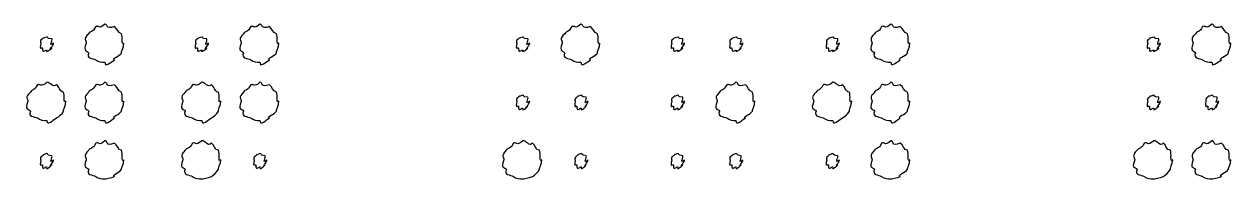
# Model space of a CAD drawing. Header units: millimetres. Extents: x -178 to -32, y 41 to 266.
# Drawn here: x -178.09 to -156.42, y 182.18 to 184.95 of the extents above; entities that cross this region are included whole.
import ezdxf

# ---------------------------------------------------------------- set-up
doc = ezdxf.new("R2010")
doc.units = ezdxf.units.MM
doc.layers.get('0').update_dxf_attribs({"linetype": 'CONTINUOUS'})

msp = doc.modelspace()

# ---------------------------------------------------------------- linework, layer by layer
at = {"color": 0}
for p, q in [((-176.642, 184.949), (-176.642, 184.949)), ((-173.86, 184.949), (-173.86, 184.949)), ((-168.094, 184.949), (-168.094, 184.949)), ((-162.53, 184.949), (-162.53, 184.949)), ((-156.765, 184.949), (-156.765, 184.949)), ((-177.684, 184.718), (-177.684, 184.718)), ((-174.902, 184.718), (-174.902, 184.718)), ((-169.136, 184.718), (-169.136, 184.718)), ((-166.353, 184.718), (-166.353, 184.718)), ((-165.306, 184.718), (-165.306, 184.718)), ((-163.571, 184.718), (-163.571, 184.718)), ((-157.807, 184.718), (-157.807, 184.718)), ((-177.684, 183.908), (-177.684, 183.908)), ((-176.642, 183.908), (-176.642, 183.908)), ((-174.902, 183.908), (-174.902, 183.908)), ((-173.86, 183.908), (-173.86, 183.908)), ((-165.312, 183.908), (-165.312, 183.908)), ((-163.571, 183.908), (-163.571, 183.908)), ((-162.53, 183.908), (-162.53, 183.908)), ((-169.136, 183.676), (-169.136, 183.676)), ((-168.088, 183.676), (-168.088, 183.676)), ((-166.353, 183.676), (-166.353, 183.676)), ((-157.807, 183.676), (-157.807, 183.676)), ((-156.76, 183.676), (-156.76, 183.676)), ((-176.642, 182.86), (-176.642, 182.86)), ((-174.902, 182.86), (-174.902, 182.86)), ((-169.136, 182.86), (-169.136, 182.86)), ((-162.53, 182.86), (-162.53, 182.86)), ((-157.807, 182.86), (-157.807, 182.86)), ((-156.765, 182.86), (-156.765, 182.86)), ((-177.684, 182.629), (-177.684, 182.629)), ((-173.854, 182.629), (-173.854, 182.629)), ((-168.088, 182.629), (-168.088, 182.629)), ((-166.353, 182.629), (-166.353, 182.629)), ((-165.306, 182.629), (-165.306, 182.629)), ((-163.571, 182.629), (-163.571, 182.629))]:
    msp.add_line(p, q, dxfattribs=at)
for points in [[(-176.807, 184.905), (-176.865, 184.79), (-176.904, 184.834), (-176.934, 184.778)], [(-176.642, 184.949), (-176.755, 184.847), (-176.752, 184.934), (-176.807, 184.905)], [(-176.471, 184.905), (-176.642, 184.847), (-176.583, 184.949), (-176.642, 184.949)], [(-176.344, 184.778), (-176.413, 184.79), (-176.416, 184.875), (-176.471, 184.905)], [(-174.025, 184.905), (-174.083, 184.79), (-174.122, 184.834), (-174.152, 184.778)], [(-173.86, 184.949), (-173.973, 184.847), (-173.97, 184.934), (-174.025, 184.905)], [(-173.689, 184.905), (-173.86, 184.847), (-173.801, 184.949), (-173.86, 184.949)], [(-173.562, 184.778), (-173.631, 184.79), (-173.634, 184.875), (-173.689, 184.905)], [(-168.259, 184.905), (-168.317, 184.79), (-168.356, 184.834), (-168.386, 184.778)], [(-168.094, 184.949), (-168.207, 184.847), (-168.204, 184.934), (-168.259, 184.905)], [(-167.923, 184.905), (-168.094, 184.847), (-168.035, 184.949), (-168.094, 184.949)], [(-167.796, 184.778), (-167.865, 184.79), (-167.868, 184.875), (-167.923, 184.905)], [(-162.695, 184.905), (-162.753, 184.79), (-162.791, 184.834), (-162.822, 184.778)], [(-162.53, 184.949), (-162.643, 184.847), (-162.64, 184.934), (-162.695, 184.905)], [(-162.359, 184.905), (-162.53, 184.847), (-162.47, 184.949), (-162.53, 184.949)], [(-162.232, 184.778), (-162.301, 184.79), (-162.304, 184.875), (-162.359, 184.905)], [(-156.931, 184.905), (-156.989, 184.79), (-157.027, 184.834), (-157.057, 184.778)], [(-156.765, 184.949), (-156.878, 184.847), (-156.875, 184.934), (-156.931, 184.905)], [(-156.594, 184.905), (-156.765, 184.847), (-156.706, 184.949), (-156.765, 184.949)], [(-156.468, 184.778), (-156.536, 184.79), (-156.539, 184.875), (-156.594, 184.905)], [(-177.761, 184.685), (-177.822, 184.649), (-177.794, 184.636), (-177.794, 184.608)], [(-177.684, 184.718), (-177.777, 184.693), (-177.739, 184.707), (-177.761, 184.685)], [(-177.596, 184.685), (-177.711, 184.693), (-177.647, 184.718), (-177.684, 184.718)], [(-177.563, 184.608), (-177.667, 184.532), (-177.574, 184.663), (-177.596, 184.685)], [(-176.934, 184.778), (-177.042, 184.679), (-176.978, 184.665), (-176.978, 184.608)], [(-176.3, 184.608), (-176.355, 184.561), (-176.314, 184.723), (-176.344, 184.778)], [(-174.979, 184.685), (-175.04, 184.649), (-175.012, 184.636), (-175.012, 184.608)], [(-174.902, 184.718), (-174.995, 184.693), (-174.957, 184.707), (-174.979, 184.685)], [(-174.813, 184.685), (-174.929, 184.693), (-174.864, 184.718), (-174.902, 184.718)], [(-174.78, 184.608), (-174.885, 184.532), (-174.791, 184.663), (-174.813, 184.685)], [(-174.152, 184.778), (-174.26, 184.679), (-174.196, 184.665), (-174.196, 184.608)], [(-173.518, 184.608), (-173.573, 184.561), (-173.532, 184.723), (-173.562, 184.778)], [(-169.213, 184.685), (-169.274, 184.649), (-169.246, 184.636), (-169.246, 184.608)], [(-169.136, 184.718), (-169.23, 184.693), (-169.191, 184.707), (-169.213, 184.685)], [(-169.048, 184.685), (-169.163, 184.693), (-169.099, 184.718), (-169.136, 184.718)], [(-169.014, 184.608), (-169.119, 184.532), (-169.026, 184.663), (-169.048, 184.685)], [(-168.386, 184.778), (-168.494, 184.679), (-168.43, 184.665), (-168.43, 184.608)], [(-167.752, 184.608), (-167.808, 184.561), (-167.766, 184.723), (-167.796, 184.778)], [(-166.431, 184.685), (-166.491, 184.649), (-166.464, 184.636), (-166.464, 184.608)], [(-166.353, 184.718), (-166.447, 184.693), (-166.409, 184.707), (-166.431, 184.685)], [(-166.265, 184.685), (-166.381, 184.693), (-166.316, 184.718), (-166.353, 184.718)], [(-166.232, 184.608), (-166.337, 184.532), (-166.243, 184.663), (-166.265, 184.685)], [(-165.383, 184.685), (-165.44, 184.649), (-165.416, 184.636), (-165.416, 184.608)], [(-165.306, 184.718), (-165.396, 184.693), (-165.361, 184.707), (-165.383, 184.685)], [(-165.218, 184.685), (-165.33, 184.693), (-165.269, 184.718), (-165.306, 184.718)], [(-165.185, 184.608), (-165.286, 184.532), (-165.196, 184.663), (-165.218, 184.685)], [(-163.648, 184.685), (-163.709, 184.649), (-163.681, 184.636), (-163.681, 184.608)], [(-163.571, 184.718), (-163.665, 184.693), (-163.626, 184.707), (-163.648, 184.685)], [(-163.483, 184.685), (-163.599, 184.693), (-163.534, 184.718), (-163.571, 184.718)], [(-163.45, 184.608), (-163.555, 184.532), (-163.461, 184.663), (-163.483, 184.685)], [(-162.822, 184.778), (-162.929, 184.679), (-162.866, 184.665), (-162.866, 184.608)], [(-162.188, 184.608), (-162.243, 184.561), (-162.202, 184.723), (-162.232, 184.778)], [(-157.884, 184.685), (-157.945, 184.649), (-157.917, 184.636), (-157.917, 184.608)], [(-157.807, 184.718), (-157.901, 184.693), (-157.862, 184.707), (-157.884, 184.685)], [(-157.719, 184.685), (-157.835, 184.693), (-157.77, 184.718), (-157.807, 184.718)], [(-157.686, 184.608), (-157.79, 184.532), (-157.697, 184.663), (-157.719, 184.685)], [(-157.057, 184.778), (-157.165, 184.679), (-157.101, 184.665), (-157.101, 184.608)], [(-156.423, 184.608), (-156.478, 184.561), (-156.437, 184.723), (-156.468, 184.778)], [(-177.794, 184.608), (-177.822, 184.466), (-177.783, 184.541), (-177.761, 184.519)], [(-177.761, 184.519), (-177.777, 184.422), (-177.713, 184.486), (-177.684, 184.486)], [(-177.684, 184.486), (-177.711, 184.422), (-177.618, 184.497), (-177.596, 184.519)], [(-177.596, 184.519), (-177.667, 184.466), (-177.563, 184.57), (-177.563, 184.608)], [(-176.978, 184.608), (-177.042, 184.439), (-176.963, 184.486), (-176.934, 184.431)], [(-176.934, 184.431), (-176.984, 184.333), (-176.863, 184.339), (-176.807, 184.31)], [(-176.471, 184.31), (-176.532, 184.333), (-176.373, 184.379), (-176.344, 184.431)], [(-176.344, 184.431), (-176.355, 184.439), (-176.3, 184.544), (-176.3, 184.608)], [(-175.012, 184.608), (-175.04, 184.466), (-175.001, 184.541), (-174.979, 184.519)], [(-174.979, 184.519), (-174.995, 184.422), (-174.931, 184.486), (-174.902, 184.486)], [(-174.902, 184.486), (-174.929, 184.422), (-174.835, 184.497), (-174.813, 184.519)], [(-174.813, 184.519), (-174.885, 184.466), (-174.78, 184.57), (-174.78, 184.608)], [(-174.196, 184.608), (-174.26, 184.439), (-174.181, 184.486), (-174.152, 184.431)], [(-174.152, 184.431), (-174.202, 184.333), (-174.08, 184.339), (-174.025, 184.31)], [(-173.689, 184.31), (-173.749, 184.333), (-173.591, 184.379), (-173.562, 184.431)], [(-173.562, 184.431), (-173.573, 184.439), (-173.518, 184.544), (-173.518, 184.608)], [(-169.246, 184.608), (-169.274, 184.466), (-169.235, 184.541), (-169.213, 184.519)], [(-169.213, 184.519), (-169.23, 184.422), (-169.165, 184.486), (-169.136, 184.486)], [(-169.136, 184.486), (-169.163, 184.422), (-169.07, 184.497), (-169.048, 184.519)], [(-169.048, 184.519), (-169.119, 184.466), (-169.014, 184.57), (-169.014, 184.608)], [(-168.43, 184.608), (-168.494, 184.439), (-168.415, 184.486), (-168.386, 184.431)], [(-168.386, 184.431), (-168.436, 184.333), (-168.315, 184.339), (-168.259, 184.31)], [(-167.923, 184.31), (-167.984, 184.333), (-167.825, 184.379), (-167.796, 184.431)], [(-167.796, 184.431), (-167.808, 184.439), (-167.752, 184.544), (-167.752, 184.608)], [(-166.464, 184.608), (-166.491, 184.466), (-166.453, 184.541), (-166.431, 184.519)], [(-166.431, 184.519), (-166.447, 184.422), (-166.382, 184.486), (-166.353, 184.486)], [(-166.353, 184.486), (-166.381, 184.422), (-166.287, 184.497), (-166.265, 184.519)], [(-166.265, 184.519), (-166.337, 184.466), (-166.232, 184.57), (-166.232, 184.608)], [(-165.416, 184.608), (-165.44, 184.466), (-165.406, 184.541), (-165.383, 184.519)], [(-165.383, 184.519), (-165.396, 184.422), (-165.335, 184.486), (-165.306, 184.486)], [(-165.306, 184.486), (-165.33, 184.422), (-165.24, 184.497), (-165.218, 184.519)], [(-165.218, 184.519), (-165.286, 184.466), (-165.185, 184.57), (-165.185, 184.608)], [(-163.681, 184.608), (-163.709, 184.466), (-163.671, 184.541), (-163.648, 184.519)], [(-163.648, 184.519), (-163.665, 184.422), (-163.6, 184.486), (-163.571, 184.486)], [(-163.571, 184.486), (-163.599, 184.422), (-163.505, 184.497), (-163.483, 184.519)], [(-163.483, 184.519), (-163.555, 184.466), (-163.45, 184.57), (-163.45, 184.608)], [(-162.866, 184.608), (-162.929, 184.439), (-162.851, 184.486), (-162.822, 184.431)], [(-162.822, 184.431), (-162.871, 184.333), (-162.75, 184.339), (-162.695, 184.31)], [(-162.359, 184.31), (-162.419, 184.333), (-162.261, 184.379), (-162.232, 184.431)], [(-162.232, 184.431), (-162.243, 184.439), (-162.188, 184.544), (-162.188, 184.608)], [(-157.917, 184.608), (-157.945, 184.466), (-157.906, 184.541), (-157.884, 184.519)], [(-157.884, 184.519), (-157.901, 184.422), (-157.836, 184.486), (-157.807, 184.486)], [(-157.807, 184.486), (-157.835, 184.422), (-157.741, 184.497), (-157.719, 184.519)], [(-157.719, 184.519), (-157.79, 184.466), (-157.686, 184.57), (-157.686, 184.608)], [(-157.101, 184.608), (-157.165, 184.439), (-157.086, 184.486), (-157.057, 184.431)], [(-157.057, 184.431), (-157.107, 184.333), (-156.986, 184.339), (-156.931, 184.31)], [(-156.594, 184.31), (-156.655, 184.333), (-156.496, 184.379), (-156.468, 184.431)], [(-156.468, 184.431), (-156.478, 184.439), (-156.423, 184.544), (-156.423, 184.608)], [(-176.807, 184.31), (-176.755, 184.274), (-176.697, 184.266), (-176.642, 184.266)], [(-176.642, 184.266), (-176.642, 184.157), (-176.526, 184.279), (-176.471, 184.31)], [(-174.025, 184.31), (-173.973, 184.274), (-173.915, 184.266), (-173.86, 184.266)], [(-173.86, 184.266), (-173.86, 184.157), (-173.744, 184.279), (-173.689, 184.31)], [(-168.259, 184.31), (-168.207, 184.274), (-168.149, 184.266), (-168.094, 184.266)], [(-168.094, 184.266), (-168.094, 184.157), (-167.978, 184.279), (-167.923, 184.31)], [(-162.695, 184.31), (-162.643, 184.274), (-162.585, 184.266), (-162.53, 184.266)], [(-162.53, 184.266), (-162.53, 184.157), (-162.414, 184.279), (-162.359, 184.31)], [(-156.931, 184.31), (-156.878, 184.274), (-156.82, 184.266), (-156.765, 184.266)], [(-156.765, 184.266), (-156.765, 184.157), (-156.65, 184.279), (-156.594, 184.31)], [(-177.855, 183.864), (-177.917, 183.742), (-177.951, 183.789), (-177.981, 183.731)], [(-177.684, 183.908), (-177.806, 183.8), (-177.8, 183.892), (-177.855, 183.864)], [(-177.513, 183.864), (-177.571, 183.8), (-177.625, 183.908), (-177.684, 183.908)], [(-177.386, 183.731), (-177.465, 183.742), (-177.461, 183.833), (-177.513, 183.864)], [(-176.807, 183.864), (-176.865, 183.742), (-176.904, 183.789), (-176.934, 183.731)], [(-176.642, 183.908), (-176.755, 183.8), (-176.752, 183.892), (-176.807, 183.864)], [(-176.471, 183.864), (-176.642, 183.8), (-176.583, 183.908), (-176.642, 183.908)], [(-176.344, 183.731), (-176.413, 183.742), (-176.416, 183.833), (-176.471, 183.864)], [(-175.072, 183.864), (-175.134, 183.742), (-175.169, 183.789), (-175.199, 183.731)], [(-174.902, 183.908), (-175.024, 183.8), (-175.017, 183.892), (-175.072, 183.864)], [(-174.731, 183.864), (-174.789, 183.8), (-174.842, 183.908), (-174.902, 183.908)], [(-174.604, 183.731), (-174.683, 183.742), (-174.678, 183.833), (-174.731, 183.864)], [(-174.025, 183.864), (-174.083, 183.742), (-174.122, 183.789), (-174.152, 183.731)], [(-173.86, 183.908), (-173.973, 183.8), (-173.97, 183.892), (-174.025, 183.864)], [(-173.689, 183.864), (-173.86, 183.8), (-173.801, 183.908), (-173.86, 183.908)], [(-173.562, 183.731), (-173.631, 183.742), (-173.634, 183.833), (-173.689, 183.864)], [(-165.477, 183.864), (-165.535, 183.742), (-165.574, 183.789), (-165.604, 183.731)], [(-165.312, 183.908), (-165.425, 183.8), (-165.422, 183.892), (-165.477, 183.864)], [(-165.141, 183.864), (-165.312, 183.8), (-165.252, 183.908), (-165.312, 183.908)], [(-165.014, 183.731), (-165.083, 183.742), (-165.086, 183.833), (-165.141, 183.864)], [(-163.742, 183.864), (-163.804, 183.742), (-163.839, 183.789), (-163.869, 183.731)], [(-163.571, 183.908), (-163.694, 183.8), (-163.687, 183.892), (-163.742, 183.864)], [(-163.4, 183.864), (-163.458, 183.8), (-163.512, 183.908), (-163.571, 183.908)], [(-163.274, 183.731), (-163.352, 183.742), (-163.348, 183.833), (-163.4, 183.864)], [(-162.695, 183.864), (-162.753, 183.742), (-162.791, 183.789), (-162.822, 183.731)], [(-162.53, 183.908), (-162.643, 183.8), (-162.64, 183.892), (-162.695, 183.864)], [(-162.359, 183.864), (-162.53, 183.8), (-162.47, 183.908), (-162.53, 183.908)], [(-162.232, 183.731), (-162.301, 183.742), (-162.304, 183.833), (-162.359, 183.864)], [(-177.981, 183.731), (-178.093, 183.628), (-178.025, 183.621), (-178.025, 183.566)], [(-178.025, 183.566), (-178.093, 183.392), (-178.01, 183.444), (-177.981, 183.389)], [(-177.342, 183.566), (-177.403, 183.511), (-177.356, 183.676), (-177.386, 183.731)], [(-177.386, 183.389), (-177.403, 183.392), (-177.342, 183.502), (-177.342, 183.566)], [(-176.934, 183.731), (-177.042, 183.628), (-176.978, 183.621), (-176.978, 183.566)], [(-176.978, 183.566), (-177.042, 183.392), (-176.963, 183.444), (-176.934, 183.389)], [(-176.3, 183.566), (-176.355, 183.511), (-176.314, 183.676), (-176.344, 183.731)], [(-176.344, 183.389), (-176.355, 183.392), (-176.3, 183.502), (-176.3, 183.566)], [(-175.199, 183.731), (-175.311, 183.628), (-175.243, 183.621), (-175.243, 183.566)], [(-175.243, 183.566), (-175.311, 183.392), (-175.228, 183.444), (-175.199, 183.389)], [(-174.56, 183.566), (-174.62, 183.511), (-174.573, 183.676), (-174.604, 183.731)], [(-174.604, 183.389), (-174.62, 183.392), (-174.56, 183.502), (-174.56, 183.566)], [(-174.152, 183.731), (-174.26, 183.628), (-174.196, 183.621), (-174.196, 183.566)], [(-174.196, 183.566), (-174.26, 183.392), (-174.181, 183.444), (-174.152, 183.389)], [(-173.518, 183.566), (-173.573, 183.511), (-173.532, 183.676), (-173.562, 183.731)], [(-173.562, 183.389), (-173.573, 183.392), (-173.518, 183.502), (-173.518, 183.566)], [(-169.213, 183.643), (-169.274, 183.601), (-169.246, 183.595), (-169.246, 183.566)], [(-169.246, 183.566), (-169.274, 183.418), (-169.235, 183.499), (-169.213, 183.478)], [(-169.136, 183.676), (-169.23, 183.646), (-169.191, 183.665), (-169.213, 183.643)], [(-169.048, 183.643), (-169.163, 183.646), (-169.099, 183.676), (-169.136, 183.676)], [(-169.014, 183.566), (-169.119, 183.484), (-169.026, 183.621), (-169.048, 183.643)], [(-169.048, 183.478), (-169.119, 183.418), (-169.014, 183.528), (-169.014, 183.566)], [(-168.166, 183.643), (-168.222, 183.601), (-168.199, 183.595), (-168.199, 183.566)], [(-168.199, 183.566), (-168.222, 183.418), (-168.188, 183.499), (-168.166, 183.478)], [(-168.088, 183.676), (-168.178, 183.646), (-168.144, 183.665), (-168.166, 183.643)], [(-168, 183.643), (-168.112, 183.646), (-168.051, 183.676), (-168.088, 183.676)], [(-167.967, 183.566), (-168.068, 183.484), (-167.978, 183.621), (-168, 183.643)], [(-168, 183.478), (-168.068, 183.418), (-167.967, 183.528), (-167.967, 183.566)], [(-166.431, 183.643), (-166.491, 183.601), (-166.464, 183.595), (-166.464, 183.566)], [(-166.464, 183.566), (-166.491, 183.418), (-166.453, 183.499), (-166.431, 183.478)], [(-166.353, 183.676), (-166.447, 183.646), (-166.409, 183.665), (-166.431, 183.643)], [(-166.265, 183.643), (-166.381, 183.646), (-166.316, 183.676), (-166.353, 183.676)], [(-166.232, 183.566), (-166.337, 183.484), (-166.243, 183.621), (-166.265, 183.643)], [(-166.265, 183.478), (-166.337, 183.418), (-166.232, 183.528), (-166.232, 183.566)], [(-165.604, 183.731), (-165.711, 183.628), (-165.648, 183.621), (-165.648, 183.566)], [(-165.648, 183.566), (-165.711, 183.392), (-165.633, 183.444), (-165.604, 183.389)], [(-164.97, 183.566), (-165.025, 183.511), (-164.984, 183.676), (-165.014, 183.731)], [(-165.014, 183.389), (-165.025, 183.392), (-164.97, 183.502), (-164.97, 183.566)], [(-163.869, 183.731), (-163.981, 183.628), (-163.913, 183.621), (-163.913, 183.566)], [(-163.913, 183.566), (-163.981, 183.392), (-163.898, 183.444), (-163.869, 183.389)], [(-163.23, 183.566), (-163.29, 183.511), (-163.243, 183.676), (-163.274, 183.731)], [(-163.274, 183.389), (-163.29, 183.392), (-163.23, 183.502), (-163.23, 183.566)], [(-162.822, 183.731), (-162.929, 183.628), (-162.866, 183.621), (-162.866, 183.566)], [(-162.866, 183.566), (-162.929, 183.392), (-162.851, 183.444), (-162.822, 183.389)], [(-162.188, 183.566), (-162.243, 183.511), (-162.202, 183.676), (-162.232, 183.731)], [(-162.232, 183.389), (-162.243, 183.392), (-162.188, 183.502), (-162.188, 183.566)], [(-157.884, 183.643), (-157.945, 183.601), (-157.917, 183.595), (-157.917, 183.566)], [(-157.917, 183.566), (-157.945, 183.418), (-157.906, 183.499), (-157.884, 183.478)], [(-157.807, 183.676), (-157.901, 183.646), (-157.862, 183.665), (-157.884, 183.643)], [(-157.719, 183.643), (-157.835, 183.646), (-157.77, 183.676), (-157.807, 183.676)], [(-157.686, 183.566), (-157.79, 183.484), (-157.697, 183.621), (-157.719, 183.643)], [(-157.719, 183.478), (-157.79, 183.418), (-157.686, 183.528), (-157.686, 183.566)], [(-156.837, 183.643), (-156.893, 183.601), (-156.87, 183.595), (-156.87, 183.566)], [(-156.87, 183.566), (-156.893, 183.418), (-156.859, 183.499), (-156.837, 183.478)], [(-156.76, 183.676), (-156.849, 183.646), (-156.815, 183.665), (-156.837, 183.643)], [(-156.671, 183.643), (-156.783, 183.646), (-156.723, 183.676), (-156.76, 183.676)], [(-156.638, 183.566), (-156.739, 183.484), (-156.65, 183.621), (-156.671, 183.643)], [(-156.671, 183.478), (-156.739, 183.418), (-156.638, 183.528), (-156.638, 183.566)], [(-177.981, 183.389), (-178.034, 183.286), (-177.91, 183.297), (-177.855, 183.268)], [(-177.513, 183.268), (-177.465, 183.286), (-177.419, 183.337), (-177.386, 183.389)], [(-176.934, 183.389), (-176.984, 183.286), (-176.863, 183.297), (-176.807, 183.268)], [(-176.471, 183.268), (-176.532, 183.286), (-176.373, 183.337), (-176.344, 183.389)], [(-175.199, 183.389), (-175.252, 183.286), (-175.128, 183.297), (-175.072, 183.268)], [(-174.731, 183.268), (-174.683, 183.286), (-174.637, 183.337), (-174.604, 183.389)], [(-174.152, 183.389), (-174.202, 183.286), (-174.08, 183.297), (-174.025, 183.268)], [(-173.689, 183.268), (-173.749, 183.286), (-173.591, 183.337), (-173.562, 183.389)], [(-169.213, 183.478), (-169.23, 183.374), (-169.165, 183.444), (-169.136, 183.444)], [(-169.136, 183.444), (-169.163, 183.374), (-169.07, 183.455), (-169.048, 183.478)], [(-168.166, 183.478), (-168.178, 183.374), (-168.117, 183.444), (-168.088, 183.444)], [(-168.088, 183.444), (-168.112, 183.374), (-168.022, 183.455), (-168, 183.478)], [(-166.431, 183.478), (-166.447, 183.374), (-166.382, 183.444), (-166.353, 183.444)], [(-166.353, 183.444), (-166.381, 183.374), (-166.287, 183.455), (-166.265, 183.478)], [(-165.604, 183.389), (-165.654, 183.286), (-165.532, 183.297), (-165.477, 183.268)], [(-165.141, 183.268), (-165.202, 183.286), (-165.043, 183.337), (-165.014, 183.389)], [(-163.869, 183.389), (-163.921, 183.286), (-163.797, 183.297), (-163.742, 183.268)], [(-163.4, 183.268), (-163.352, 183.286), (-163.307, 183.337), (-163.274, 183.389)], [(-162.822, 183.389), (-162.871, 183.286), (-162.75, 183.297), (-162.695, 183.268)], [(-162.359, 183.268), (-162.419, 183.286), (-162.261, 183.337), (-162.232, 183.389)], [(-157.884, 183.478), (-157.901, 183.374), (-157.836, 183.444), (-157.807, 183.444)], [(-157.807, 183.444), (-157.835, 183.374), (-157.741, 183.455), (-157.719, 183.478)], [(-156.837, 183.478), (-156.849, 183.374), (-156.789, 183.444), (-156.76, 183.444)], [(-156.76, 183.444), (-156.783, 183.374), (-156.694, 183.455), (-156.671, 183.478)], [(-177.855, 183.268), (-177.806, 183.227), (-177.742, 183.224), (-177.684, 183.224)], [(-177.684, 183.224), (-177.689, 183.11), (-177.568, 183.238), (-177.513, 183.268)], [(-176.807, 183.268), (-176.755, 183.227), (-176.697, 183.224), (-176.642, 183.224)], [(-176.642, 183.224), (-176.642, 183.11), (-176.526, 183.238), (-176.471, 183.268)], [(-175.072, 183.268), (-175.024, 183.227), (-174.959, 183.224), (-174.902, 183.224)], [(-174.902, 183.224), (-174.907, 183.11), (-174.786, 183.238), (-174.731, 183.268)], [(-174.025, 183.268), (-173.973, 183.227), (-173.915, 183.224), (-173.86, 183.224)], [(-173.86, 183.224), (-173.86, 183.11), (-173.744, 183.238), (-173.689, 183.268)], [(-165.477, 183.268), (-165.425, 183.227), (-165.367, 183.224), (-165.312, 183.224)], [(-165.312, 183.224), (-165.312, 183.11), (-165.196, 183.238), (-165.141, 183.268)], [(-163.742, 183.268), (-163.694, 183.227), (-163.629, 183.224), (-163.571, 183.224)], [(-163.571, 183.224), (-163.577, 183.11), (-163.456, 183.238), (-163.4, 183.268)], [(-162.695, 183.268), (-162.643, 183.227), (-162.585, 183.224), (-162.53, 183.224)], [(-162.53, 183.224), (-162.53, 183.11), (-162.414, 183.238), (-162.359, 183.268)], [(-176.934, 182.689), (-177.042, 182.581), (-176.978, 182.576), (-176.978, 182.518)], [(-176.807, 182.816), (-176.865, 182.691), (-176.904, 182.745), (-176.934, 182.689)], [(-176.642, 182.86), (-176.755, 182.75), (-176.752, 182.845), (-176.807, 182.816)], [(-176.471, 182.816), (-176.642, 182.75), (-176.583, 182.86), (-176.642, 182.86)], [(-176.344, 182.689), (-176.413, 182.691), (-176.416, 182.786), (-176.471, 182.816)], [(-176.3, 182.518), (-176.355, 182.463), (-176.314, 182.634), (-176.344, 182.689)], [(-175.199, 182.689), (-175.311, 182.581), (-175.243, 182.576), (-175.243, 182.518)], [(-175.072, 182.816), (-175.134, 182.691), (-175.169, 182.745), (-175.199, 182.689)], [(-174.902, 182.86), (-175.024, 182.75), (-175.017, 182.845), (-175.072, 182.816)], [(-174.731, 182.816), (-174.789, 182.75), (-174.842, 182.86), (-174.902, 182.86)], [(-174.604, 182.689), (-174.683, 182.691), (-174.678, 182.786), (-174.731, 182.816)], [(-174.56, 182.518), (-174.62, 182.463), (-174.573, 182.634), (-174.604, 182.689)], [(-169.434, 182.689), (-169.545, 182.581), (-169.478, 182.576), (-169.478, 182.518)], [(-169.307, 182.816), (-169.369, 182.691), (-169.403, 182.745), (-169.434, 182.689)], [(-169.136, 182.86), (-169.259, 182.75), (-169.251, 182.845), (-169.307, 182.816)], [(-168.965, 182.816), (-169.023, 182.75), (-169.077, 182.86), (-169.136, 182.86)], [(-168.838, 182.689), (-168.917, 182.691), (-168.912, 182.786), (-168.965, 182.816)], [(-168.794, 182.518), (-168.855, 182.463), (-168.808, 182.634), (-168.838, 182.689)], [(-162.822, 182.689), (-162.929, 182.581), (-162.866, 182.576), (-162.866, 182.518)], [(-162.695, 182.816), (-162.753, 182.691), (-162.791, 182.745), (-162.822, 182.689)], [(-162.53, 182.86), (-162.643, 182.75), (-162.64, 182.845), (-162.695, 182.816)], [(-162.359, 182.816), (-162.53, 182.75), (-162.47, 182.86), (-162.53, 182.86)], [(-162.232, 182.689), (-162.301, 182.691), (-162.304, 182.786), (-162.359, 182.816)], [(-162.188, 182.518), (-162.243, 182.463), (-162.202, 182.634), (-162.232, 182.689)], [(-158.105, 182.689), (-158.216, 182.581), (-158.149, 182.576), (-158.149, 182.518)], [(-157.978, 182.816), (-158.04, 182.691), (-158.074, 182.745), (-158.105, 182.689)], [(-157.807, 182.86), (-157.93, 182.75), (-157.923, 182.845), (-157.978, 182.816)], [(-157.636, 182.816), (-157.694, 182.75), (-157.748, 182.86), (-157.807, 182.86)], [(-157.509, 182.689), (-157.588, 182.691), (-157.584, 182.786), (-157.636, 182.816)], [(-157.465, 182.518), (-157.526, 182.463), (-157.479, 182.634), (-157.509, 182.689)], [(-157.057, 182.689), (-157.165, 182.581), (-157.101, 182.576), (-157.101, 182.518)], [(-156.931, 182.816), (-156.989, 182.691), (-157.027, 182.745), (-157.057, 182.689)], [(-156.765, 182.86), (-156.878, 182.75), (-156.875, 182.845), (-156.931, 182.816)], [(-156.594, 182.816), (-156.765, 182.75), (-156.706, 182.86), (-156.765, 182.86)], [(-156.468, 182.689), (-156.536, 182.691), (-156.539, 182.786), (-156.594, 182.816)], [(-156.423, 182.518), (-156.478, 182.463), (-156.437, 182.634), (-156.468, 182.689)], [(-177.761, 182.59), (-177.822, 182.547), (-177.794, 182.542), (-177.794, 182.513)], [(-177.794, 182.513), (-177.822, 182.367), (-177.783, 182.45), (-177.761, 182.425)], [(-177.684, 182.629), (-177.777, 182.596), (-177.739, 182.615), (-177.761, 182.59)], [(-177.596, 182.59), (-177.711, 182.596), (-177.647, 182.629), (-177.684, 182.629)], [(-177.563, 182.513), (-177.667, 182.43), (-177.574, 182.568), (-177.596, 182.59)], [(-177.596, 182.425), (-177.667, 182.367), (-177.563, 182.48), (-177.563, 182.513)], [(-176.978, 182.518), (-177.042, 182.342), (-176.963, 182.398), (-176.934, 182.348)], [(-176.344, 182.348), (-176.355, 182.342), (-176.3, 182.455), (-176.3, 182.518)], [(-175.243, 182.518), (-175.311, 182.342), (-175.228, 182.398), (-175.199, 182.348)], [(-174.604, 182.348), (-174.62, 182.342), (-174.56, 182.455), (-174.56, 182.518)], [(-173.931, 182.59), (-173.988, 182.547), (-173.965, 182.542), (-173.965, 182.513)], [(-173.965, 182.513), (-173.988, 182.367), (-173.953, 182.45), (-173.931, 182.425)], [(-173.854, 182.629), (-173.944, 182.596), (-173.909, 182.615), (-173.931, 182.59)], [(-173.766, 182.59), (-173.878, 182.596), (-173.817, 182.629), (-173.854, 182.629)], [(-173.733, 182.513), (-173.834, 182.43), (-173.744, 182.568), (-173.766, 182.59)], [(-173.766, 182.425), (-173.834, 182.367), (-173.733, 182.48), (-173.733, 182.513)], [(-169.478, 182.518), (-169.545, 182.342), (-169.462, 182.398), (-169.434, 182.348)], [(-168.838, 182.348), (-168.855, 182.342), (-168.794, 182.455), (-168.794, 182.518)], [(-168.166, 182.59), (-168.222, 182.547), (-168.199, 182.542), (-168.199, 182.513)], [(-168.199, 182.513), (-168.222, 182.367), (-168.188, 182.45), (-168.166, 182.425)], [(-168.088, 182.629), (-168.178, 182.596), (-168.144, 182.615), (-168.166, 182.59)], [(-168, 182.59), (-168.112, 182.596), (-168.051, 182.629), (-168.088, 182.629)], [(-167.967, 182.513), (-168.068, 182.43), (-167.978, 182.568), (-168, 182.59)], [(-168, 182.425), (-168.068, 182.367), (-167.967, 182.48), (-167.967, 182.513)], [(-166.431, 182.59), (-166.491, 182.547), (-166.464, 182.542), (-166.464, 182.513)], [(-166.464, 182.513), (-166.491, 182.367), (-166.453, 182.45), (-166.431, 182.425)], [(-166.353, 182.629), (-166.447, 182.596), (-166.409, 182.615), (-166.431, 182.59)], [(-166.265, 182.59), (-166.381, 182.596), (-166.316, 182.629), (-166.353, 182.629)], [(-166.232, 182.513), (-166.337, 182.43), (-166.243, 182.568), (-166.265, 182.59)], [(-166.265, 182.425), (-166.337, 182.367), (-166.232, 182.48), (-166.232, 182.513)], [(-165.383, 182.59), (-165.44, 182.547), (-165.416, 182.542), (-165.416, 182.513)], [(-165.416, 182.513), (-165.44, 182.367), (-165.406, 182.45), (-165.383, 182.425)], [(-165.306, 182.629), (-165.396, 182.596), (-165.361, 182.615), (-165.383, 182.59)], [(-165.218, 182.59), (-165.33, 182.596), (-165.269, 182.629), (-165.306, 182.629)], [(-165.185, 182.513), (-165.286, 182.43), (-165.196, 182.568), (-165.218, 182.59)], [(-165.218, 182.425), (-165.286, 182.367), (-165.185, 182.48), (-165.185, 182.513)], [(-163.648, 182.59), (-163.709, 182.547), (-163.681, 182.542), (-163.681, 182.513)], [(-163.681, 182.513), (-163.709, 182.367), (-163.671, 182.45), (-163.648, 182.425)], [(-163.571, 182.629), (-163.665, 182.596), (-163.626, 182.615), (-163.648, 182.59)], [(-163.483, 182.59), (-163.599, 182.596), (-163.534, 182.629), (-163.571, 182.629)], [(-163.45, 182.513), (-163.555, 182.43), (-163.461, 182.568), (-163.483, 182.59)], [(-163.483, 182.425), (-163.555, 182.367), (-163.45, 182.48), (-163.45, 182.513)], [(-162.866, 182.518), (-162.929, 182.342), (-162.851, 182.398), (-162.822, 182.348)], [(-162.232, 182.348), (-162.243, 182.342), (-162.188, 182.455), (-162.188, 182.518)], [(-158.149, 182.518), (-158.216, 182.342), (-158.134, 182.398), (-158.105, 182.348)], [(-157.509, 182.348), (-157.526, 182.342), (-157.465, 182.455), (-157.465, 182.518)], [(-157.101, 182.518), (-157.165, 182.342), (-157.086, 182.398), (-157.057, 182.348)], [(-156.468, 182.348), (-156.478, 182.342), (-156.423, 182.455), (-156.423, 182.518)], [(-177.761, 182.425), (-177.777, 182.32), (-177.713, 182.392), (-177.684, 182.392)], [(-177.684, 182.392), (-177.711, 182.32), (-177.618, 182.403), (-177.596, 182.425)], [(-176.934, 182.348), (-176.984, 182.239), (-176.863, 182.254), (-176.807, 182.221)], [(-176.471, 182.221), (-176.532, 182.239), (-176.373, 182.295), (-176.344, 182.348)], [(-175.199, 182.348), (-175.252, 182.239), (-175.128, 182.254), (-175.072, 182.221)], [(-174.731, 182.221), (-174.683, 182.239), (-174.637, 182.295), (-174.604, 182.348)], [(-173.931, 182.425), (-173.944, 182.32), (-173.883, 182.392), (-173.854, 182.392)], [(-173.854, 182.392), (-173.878, 182.32), (-173.788, 182.403), (-173.766, 182.425)], [(-169.434, 182.348), (-169.486, 182.239), (-169.362, 182.254), (-169.307, 182.221)], [(-168.965, 182.221), (-168.917, 182.239), (-168.871, 182.295), (-168.838, 182.348)], [(-168.166, 182.425), (-168.178, 182.32), (-168.117, 182.392), (-168.088, 182.392)], [(-168.088, 182.392), (-168.112, 182.32), (-168.022, 182.403), (-168, 182.425)], [(-166.431, 182.425), (-166.447, 182.32), (-166.382, 182.392), (-166.353, 182.392)], [(-166.353, 182.392), (-166.381, 182.32), (-166.287, 182.403), (-166.265, 182.425)], [(-165.383, 182.425), (-165.396, 182.32), (-165.335, 182.392), (-165.306, 182.392)], [(-165.306, 182.392), (-165.33, 182.32), (-165.24, 182.403), (-165.218, 182.425)], [(-163.648, 182.425), (-163.665, 182.32), (-163.6, 182.392), (-163.571, 182.392)], [(-163.571, 182.392), (-163.599, 182.32), (-163.505, 182.403), (-163.483, 182.425)], [(-162.822, 182.348), (-162.871, 182.239), (-162.75, 182.254), (-162.695, 182.221)], [(-162.359, 182.221), (-162.419, 182.239), (-162.261, 182.295), (-162.232, 182.348)], [(-158.105, 182.348), (-158.157, 182.239), (-158.033, 182.254), (-157.978, 182.221)], [(-157.636, 182.221), (-157.588, 182.239), (-157.542, 182.295), (-157.509, 182.348)], [(-157.057, 182.348), (-157.107, 182.239), (-156.986, 182.254), (-156.931, 182.221)], [(-156.594, 182.221), (-156.655, 182.239), (-156.496, 182.295), (-156.468, 182.348)], [(-176.807, 182.221), (-176.755, 182.177), (-176.697, 182.177), (-176.642, 182.177)], [(-176.642, 182.177), (-176.642, 182.177), (-176.526, 182.19), (-176.471, 182.221)], [(-175.072, 182.221), (-175.024, 182.177), (-174.959, 182.177), (-174.902, 182.177)], [(-174.902, 182.177), (-174.907, 182.177), (-174.786, 182.19), (-174.731, 182.221)], [(-169.307, 182.221), (-169.259, 182.177), (-169.194, 182.177), (-169.136, 182.177)], [(-169.136, 182.177), (-169.141, 182.177), (-169.02, 182.19), (-168.965, 182.221)], [(-162.695, 182.221), (-162.643, 182.177), (-162.585, 182.177), (-162.53, 182.177)], [(-162.53, 182.177), (-162.53, 182.177), (-162.414, 182.19), (-162.359, 182.221)], [(-157.978, 182.221), (-157.93, 182.177), (-157.865, 182.177), (-157.807, 182.177)], [(-157.807, 182.177), (-157.813, 182.177), (-157.691, 182.19), (-157.636, 182.221)], [(-156.931, 182.221), (-156.878, 182.177), (-156.82, 182.177), (-156.765, 182.177)], [(-156.765, 182.177), (-156.765, 182.177), (-156.65, 182.19), (-156.594, 182.221)]]:
    msp.add_open_spline(points, degree=3, dxfattribs=at)

doc.saveas('drawing.dxf')
